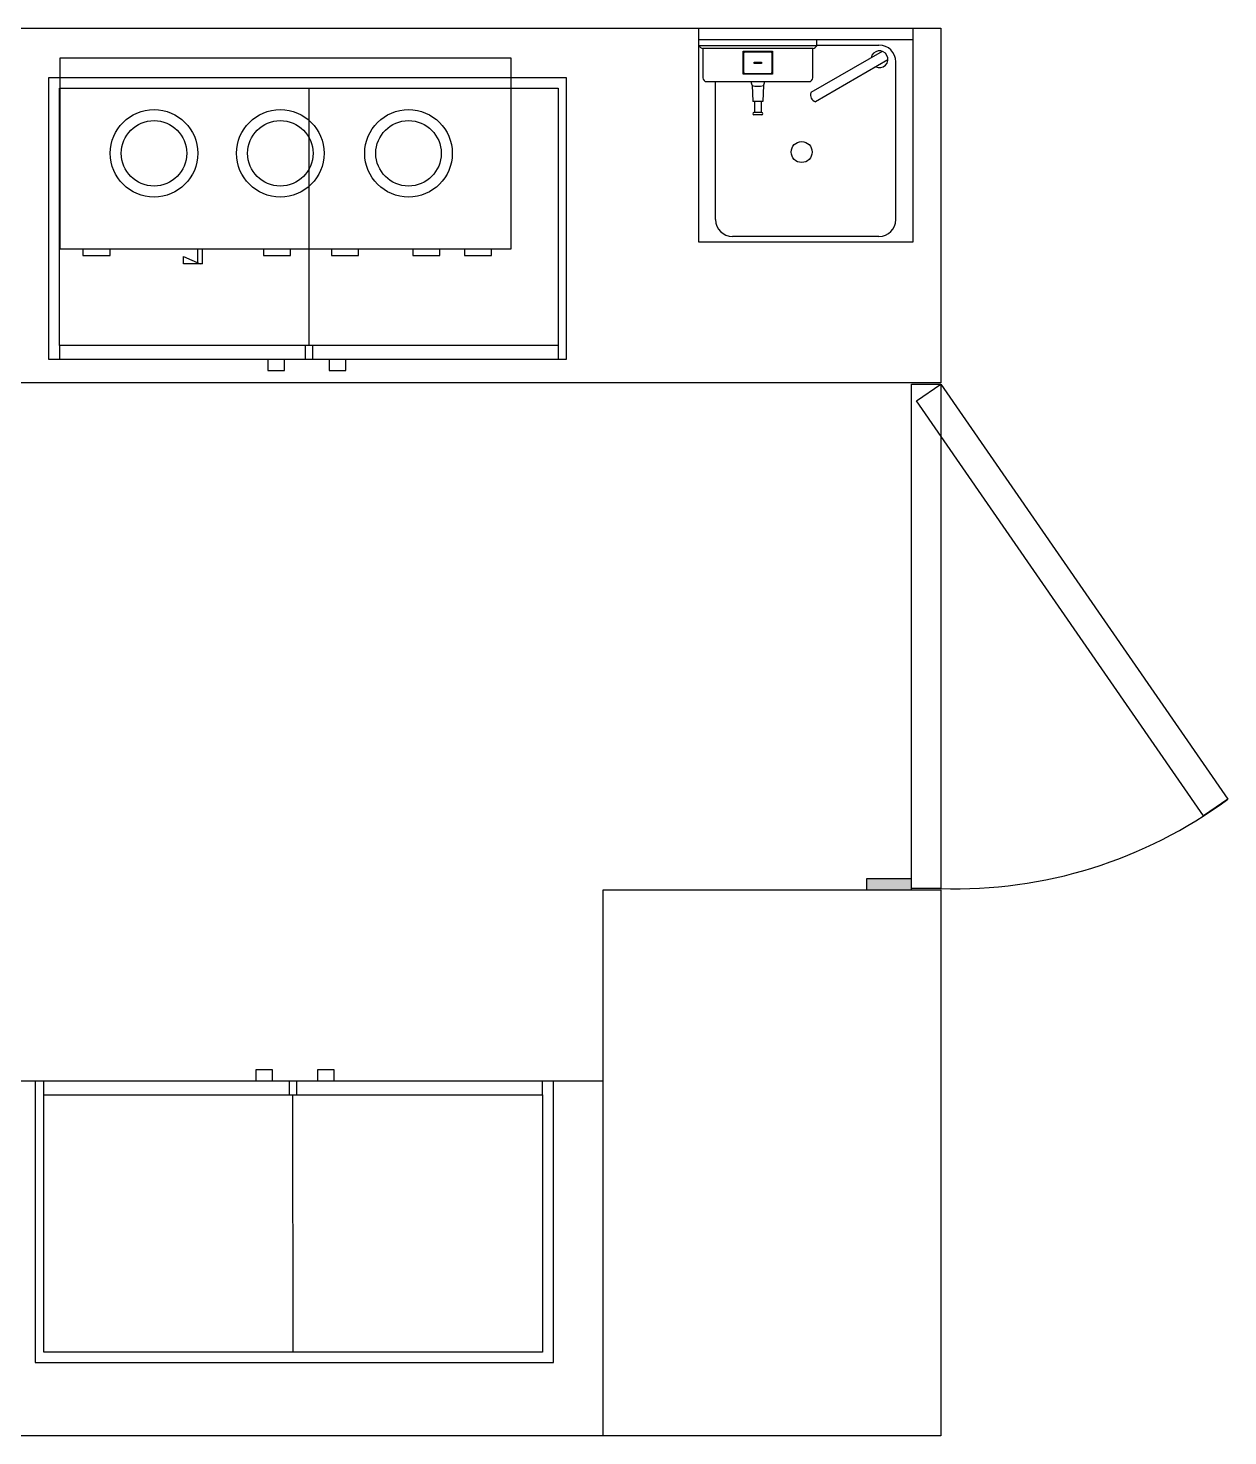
# Model space of a CAD drawing. Header units: inches. Extents: x 17051 to 22421, y 40046 to 42546.
# Drawn here: x 20291 to 22421, y 40046 to 42546 of the extents above; entities that cross this region are included whole.
import ezdxf

# ---------------------------------------------------------------- set-up
doc = ezdxf.new("R2010")
doc.units = ezdxf.units.IN
doc.header["$MEASUREMENT"] = 0
doc.layers.add('freecads.com', color=7, linetype='Continuous')

msp = doc.modelspace()

# ---------------------------------------------------------------- hatches: boundary and pattern name
at = {"layer": 'freecads.com', "ltscale": 50, "transparency": 33554554}
h = msp.add_hatch(color=256, dxfattribs=at)
h.dxf.hatch_style = 1
h.paths.add_polyline_path([(21859, 41035.5), (21779.2, 41035.5), (21779.2, 41016.3), (21859, 41016.3)])

# ---------------------------------------------------------------- linework, layer by layer
at = {"layer": 'freecads.com', "ltscale": 50}
for p, q in [((17051.4, 42546.3), (21911.4, 42546.3)), ((21911.4, 42546.3), (21911.4, 41916.3)), ((21911.4, 41916.3), (17051.4, 41916.3)), ((21859, 41035.5), (21779.2, 41035.5)), ((21779.2, 41035.5), (21779.2, 41016.3)), ((21859, 41016.3), (21859, 41035.5)), ((21311.8, 41016.3), (21911.4, 41016.3)), ((21311.8, 40046.3), (21311.8, 41016.3)), ((21911.4, 41016.3), (21911.4, 40046.3)), ((21311.8, 40676.3), (19252.2, 40676.3)), ((21911.4, 40046.3), (17051.4, 40046.3))]:
    msp.add_line(p, q, dxfattribs=at)
at = {"layer": 'freecads.com'}
for p, q in [((21481.4, 42546.3), (21861.4, 42546.3)), ((21481.4, 42166.3), (21481.4, 42546.3)), ((21481.4, 42526.3), (21861.4, 42526.3)), ((21691.4, 42515.3), (21691.4, 42526.3)), ((21861.4, 42546.3), (21861.4, 42166.3)), ((21481.4, 42515.3), (21691.4, 42515.3)), ((21488.9, 42510.3), (21488.9, 42458.3)), ((21683.9, 42510.3), (21488.9, 42510.3)), ((21560.4, 42464.3), (21560.4, 42505.3)), ((21560.4, 42505.3), (21612.4, 42505.3)), ((21561.4, 42467.3), (21561.4, 42502.3)), ((21563.4, 42504.3), (21609.4, 42504.3)), ((21611.4, 42502.3), (21611.4, 42467.3)), ((21612.4, 42505.3), (21612.4, 42464.3)), ((21807.4, 42505.1), (21680.3, 42431.8)), ((21683.9, 42458.3), (21683.9, 42510.3)), ((21691.4, 42516.3), (21801.4, 42516.3)), ((20347.7, 42153.7), (20347.7, 42493.7)), ((20347.7, 42493.7), (21147.7, 42493.7)), ((21147.7, 42493.7), (21147.7, 42153.7)), ((21579.9, 42483.8), (21579.9, 42485.8)), ((21579.9, 42485.8), (21592.9, 42485.8)), ((21592.9, 42483.8), (21579.9, 42483.8)), ((21586.4, 42483.8), (21586.4, 42485.8)), ((21592.9, 42485.8), (21592.9, 42483.8)), ((21817.2, 42490), (21688.6, 42415.7)), ((21831.4, 42206.3), (21831.4, 42486.3)), ((21495.9, 42451.3), (21676.9, 42451.3)), ((21511.4, 42206.3), (21511.4, 42451.3)), ((21612.4, 42464.3), (21560.4, 42464.3)), ((21609.4, 42465.3), (21563.4, 42465.3)), ((21576.2, 42444.8), (21577.4, 42416.3)), ((21596.7, 42444.8), (21595.4, 42416.3)), ((21595.4, 42416.3), (21577.4, 42416.3)), ((21580.4, 42416.3), (21580.4, 42396.3)), ((21592.4, 42416.3), (21592.4, 42396.3)), ((21593.4, 42396.3), (21579.4, 42396.3)), ((21593.4, 42392.3), (21579.4, 42392.3)), ((21801.4, 42176.3), (21541.4, 42176.3)), ((21147.7, 42153.7), (20347.7, 42153.7)), ((20388.4, 42153.7), (20388.4, 42142.8)), ((20436.4, 42142.8), (20436.4, 42153.7)), ((20591.7, 42153.7), (20591.7, 42127.5)), ((20600.8, 42127.5), (20600.8, 42153.7)), ((20708.6, 42153.7), (20708.6, 42142.8)), ((20756.5, 42142.8), (20756.5, 42153.7)), ((20829.4, 42153.7), (20829.4, 42142.8)), ((20877.3, 42142.8), (20877.3, 42153.7)), ((20974.1, 42153.7), (20974.1, 42142.8)), ((21022, 42142.8), (21022, 42153.7)), ((21065.6, 42153.7), (21065.6, 42142.8)), ((21113.6, 42142.8), (21113.6, 42153.7)), ((21861.4, 42166.3), (21481.4, 42166.3)), ((20388.4, 42142.8), (20436.4, 42142.8)), ((20566.7, 42127.5), (20566.7, 42140.6)), ((20566.7, 42140.6), (20596.3, 42127.5)), ((20600.8, 42127.5), (20566.7, 42127.5)), ((20708.6, 42142.8), (20756.5, 42142.8)), ((20829.4, 42142.8), (20877.3, 42142.8)), ((20974.1, 42142.8), (21022, 42142.8)), ((21065.6, 42142.8), (21113.6, 42142.8))]:
    msp.add_line(p, q, dxfattribs=at)
at = {"layer": 'freecads.com', "ltscale": 0.5}
for p, q in [((21247, 42458.3), (20327, 42458.3)), ((20327, 42458.3), (20327, 41958.3)), ((21247, 41958.3), (21247, 42458.3)), ((20346.8, 41982.6), (20346.8, 42439.9)), ((20346.8, 42439.9), (21231.9, 42439.9)), ((20789.3, 42439.9), (20789.6, 41982.6)), ((21231.9, 42439.9), (21231.9, 41958.3)), ((21231.9, 41982.6), (20346.8, 41982.6)), ((20347, 41958.3), (20347, 41982.6)), ((20783.6, 41958.3), (20783.6, 41982.6)), ((20795.6, 41982.6), (20795.6, 41958.3)), ((20327, 41958.3), (21247, 41958.3)), ((20716.4, 41958.3), (20716.4, 41938.5)), ((20746.1, 41938.5), (20746.1, 41958.3)), ((20825.7, 41958.3), (20825.7, 41938.5)), ((20855.3, 41938.5), (20855.3, 41958.3)), ((20716.4, 41938.5), (20746.1, 41938.5)), ((20825.7, 41938.5), (20855.3, 41938.5)), ((21223.8, 40676.3), (20303.8, 40676.3)), ((20303.8, 40676.3), (20303.8, 40176.3)), ((20318.9, 40194.7), (20318.9, 40676.3)), ((20725, 40696.1), (20695.4, 40696.1)), ((20695.4, 40696.1), (20695.4, 40676.3)), ((20725, 40676.3), (20725, 40696.1)), ((20755.2, 40652.1), (20755.2, 40676.3)), ((20767.2, 40676.3), (20767.2, 40652.1)), ((20834.3, 40696.1), (20804.7, 40696.1)), ((20804.7, 40696.1), (20804.7, 40676.3)), ((20834.3, 40676.3), (20834.3, 40696.1)), ((21203.8, 40676.3), (21203.8, 40652.1)), ((21223.8, 40176.3), (21223.8, 40676.3)), ((20318.9, 40652.1), (21204, 40652.1)), ((20761.4, 40194.7), (20761.2, 40652.1)), ((21204, 40652.1), (21204, 40194.7)), ((20303.8, 40176.3), (21223.8, 40176.3)), ((21204, 40194.7), (20318.9, 40194.7))]:
    msp.add_line(p, q, dxfattribs=at)
at = {"layer": 'freecads.com', "ltscale": 50, "transparency": 33554554}
for p, q in [((21859, 41914.3), (21911.4, 41914.3)), ((21859, 41018.3), (21859, 41914.3)), ((21911.4, 41914.3), (21911.4, 41018.3)), ((21911.4, 41018.3), (21859, 41018.3))]:
    msp.add_line(p, q, dxfattribs=at)
at = {"layer": 'freecads.com', "ltscale": 5}
for p, q in [((21868.3, 41884.5), (21911.4, 41914.3)), ((21911.4, 41914.3), (22420.8, 41177.1)), ((22377.7, 41147.3), (21868.3, 41884.5)), ((22420.8, 41177.1), (22377.7, 41147.3))]:
    msp.add_line(p, q, dxfattribs=at)
at = {"layer": 'freecads.com'}
for centre, radius in [((20514.5, 42324), 77.7), ((20738.7, 42324), 77.7), ((20966.3, 42324), 77.7), ((20514.5, 42324), 58.1), ((20738.7, 42324), 58.1), ((20966.3, 42324), 58.1), ((21664.2, 42326.3), 18.6)]:
    msp.add_circle(centre, radius, dxfattribs=at)
for centre, radius, start, end in [((21491.2, 42521.8), 11.7, 213.6171, 259.0027), ((21563.4, 42502.3), 2, 90, 180), ((21609.4, 42502.3), 2, 0, 90), ((21681.7, 42521.8), 11.7, 280.9973, 326.3829), ((21802.3, 42491), 15, 243.9036, 169.9462), ((21801.4, 42486.3), 30, 0, 90), ((21495.9, 42458.3), 7, 180, 270), ((21563.4, 42467.3), 2, 180, 270), ((21589.6, 42451.8), 15.1, 182.0307, 209.8601), ((21583.3, 42451.8), 15.1, 330.1399, 357.9693), ((21609.4, 42467.3), 2, 270, 0), ((21676.9, 42458.3), 7, 270, 0), ((21586.4, 42486.7), 43.6, 256.7267, 283.2733), ((21692.6, 42427.9), 12.8, 162.3984, 251.8547), ((21579.4, 42394.3), 2, 90, 270), ((21593.4, 42394.3), 2, 270, 90), ((21541.4, 42206.3), 30, 180, 270), ((21801.4, 42206.3), 30, 270, 0)]:
    msp.add_arc(centre, radius, start, end, dxfattribs=at)
at = {"layer": 'freecads.com', "ltscale": 5}
msp.add_arc((21937.8, 41830.1), 812.2, 268.1469, 306.4899, dxfattribs=at)

doc.saveas('drawing.dxf')
